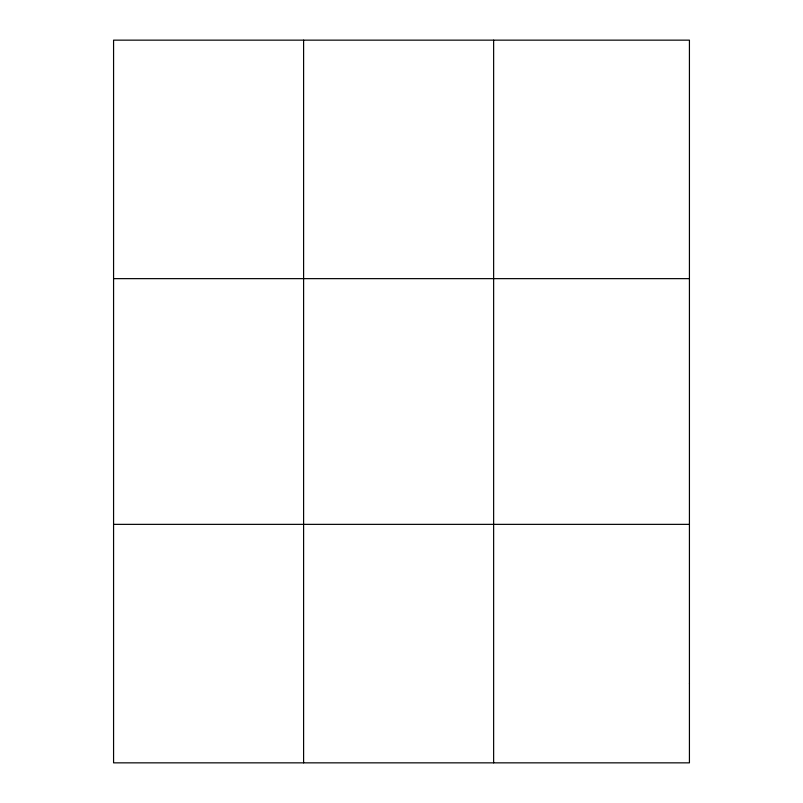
<?xml version="1.0" encoding="UTF-8"?>
<svg xmlns="http://www.w3.org/2000/svg" width="803" height="803" viewBox="0 0 803 803"><rect width="100%" height="100%" fill="white"/><g stroke="black" fill="none" stroke-linecap="round" stroke-linejoin="round"><path stroke-width="1.2" d="M303.604 762.85L303.604 40.15M493.634 762.85L493.634 40.15M113.574 278.641L689.426 278.641M113.574 524.359L689.426 524.359M689.426 683.353L689.426 762.85L113.574 762.85L113.574 40.15L689.426 40.15L689.426 683.353"/></g></svg>
